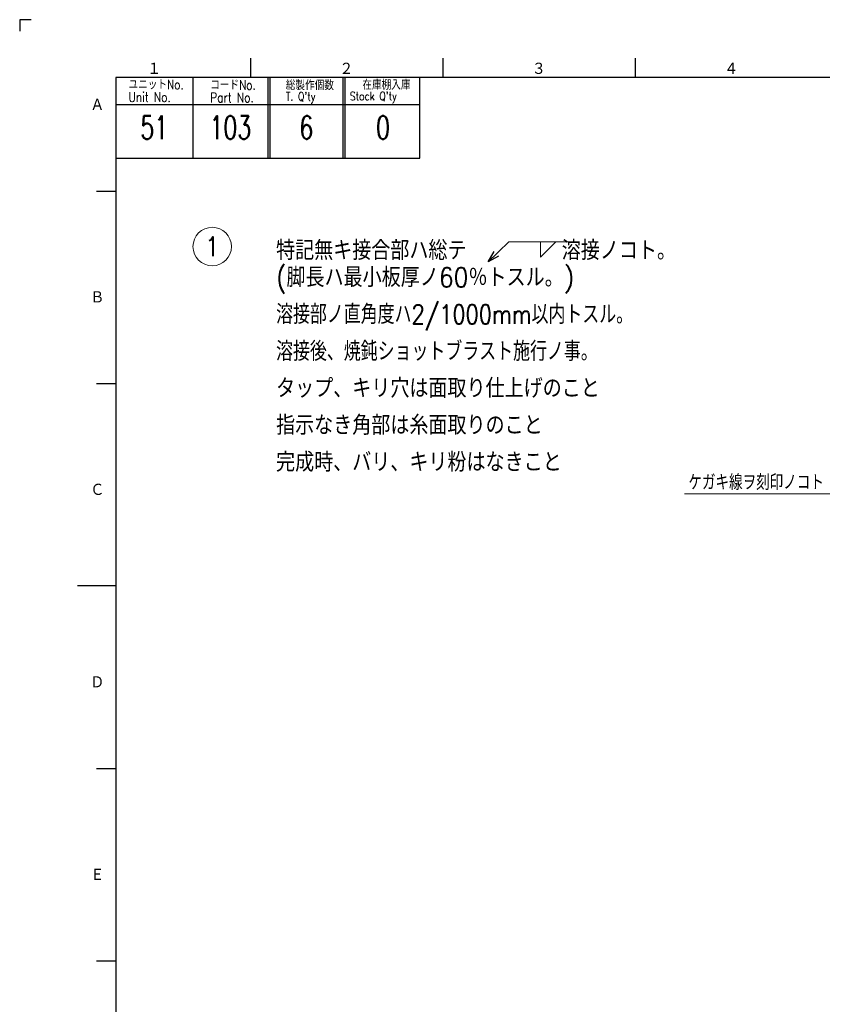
# Model space of a CAD drawing. Header units: millimetres. Extents: x 0 to 5046, y 0 to 3564.
# Drawn here: x 0 to 1253, y 2028 to 3564 of the extents above; entities that cross this region are included whole.
import ezdxf
from ezdxf.enums import TextEntityAlignment as Align

# ---------------------------------------------------------------- set-up
doc = ezdxf.new("R2010")
doc.units = ezdxf.units.MM
doc.header["$LTSCALE"] = 6
doc.layers.get('0').update_dxf_attribs({"lineweight": 20})
for name, color, linetype, lineweight in [('2', 5, 'Continuous', 40), ('4', 3, 'Continuous', 13), ('5', 3, 'Continuous', 13), ('6', 7, 'Continuous', 50), ('8', 1, 'Continuous', 13)]:
    doc.layers.add(name, color=color, linetype=linetype, lineweight=lineweight)
doc.layers.add('RAHM2', color=1, linetype='Continuous')
doc.styles.add('DIMENSION', font='romans.shx', dxfattribs={"width": 0.8, "bigfont": 'extfont2.shx'})
doc.styles.get("Standard").update_dxf_attribs({"font": 'romans.shx', "width": 0.8, "bigfont": 'extfont2.shx'})
doc.dimstyles.new('GEN-ISO$7', dxfattribs={"dimscale": 6, "dimtxt": 4, "dimasz": 3, "dimexe": 1, "dimexo": 1, "dimgap": 1, "dimtad": 3, "dimrnd": 0.01, "dimdsep": 46, "dimtxsty": 'Standard', "dimblk": 'OPEN30', "dimcen": 0, "dimclrt": 7, "dimazin": 2, "dimtp": 0.1, "dimtm": 0.1, "dimtfac": 0.6, "dimtmove": 2, "dimatfit": 3, "dimldrblk": 'OPEN30', "dimfxl": 1, "dimarcsym": 0})

# ---------------------------------------------------------------- blocks, each defined once
blk = doc.blocks.new('1A1ブヒン')
at = {"layer": 'RAHM2', "color": 5, "linetype": 'Continuous'}
for p, q in [((3, 594), (0, 594)), ((0, 594), (0, 591)), ((60, 584), (60, 579)), ((110, 584), (110, 579)), ((160, 584), (160, 579)), ((826, 579), (25, 579)), ((25, 579), (25, 15)), ((104, 558), (104, 579)), ((25, 558), (64.5, 558)), ((64.5, 558), (104, 558)), ((20, 549.5), (25, 549.5)), ((20, 499.5), (25, 499.5)), ((15, 447), (25, 447)), ((20, 399.5), (25, 399.5)), ((20, 349.5), (25, 349.5))]:
    blk.add_line(p, q, dxfattribs=at)
at = {"layer": 'RAHM2', "color": 7, "linetype": 'Continuous'}
for p, q in [((45, 579), (45, 558)), ((64.5, 579), (64.5, 558)), ((65, 579), (65, 558)), ((84, 579), (84, 558)), ((84.5, 579), (84.5, 558)), ((25, 572), (64.5, 572)), ((64.5, 572), (104, 572))]:
    blk.add_line(p, q, dxfattribs=at)
at = {"layer": 'RAHM2', "color": 5, "linetype": 'Continuous'}
for s, p in [('１', (33.1, 579.6)), ('２', (83.1, 579.6)), ('３', (133.1, 579.6)), ('４', (183.1, 579.6)), ('Ａ', (18.36, 570.24)), ('Ｂ', (18.36, 520.24)), ('Ｃ', (18.36, 470.24)), ('Ｄ', (18.36, 420.24)), ('Ｅ', (18.36, 370.24))]:
    blk.add_text(s, height=3.31, dxfattribs=at).set_placement(p)
at = {"layer": 'RAHM2', "color": 7, "linetype": 'Continuous', "width": 0.8}
for s, height, p in [('在庫棚入庫', 2.5, (89.08, 575.82)), ('ユニットNo.', 2.5, (28.29, 575.92)), ('コードNo.', 2.5, (49.52, 575.81)), ('総製作個数', 2.5, (69.17, 575.72)), ('Unit No.', 2.5, (28.29, 572.64)), ('Part No.', 2.5, (49.52, 572.53)), ("T. Q'ty", 2.2, (69.17, 572.96)), ("Stock Q'ty", 2.2, (85.8, 573.06))]:
    blk.add_text(s, height=height, dxfattribs=at).set_placement(p)
at = {"layer": 'RAHM2', "color": 5, "linetype": 'Continuous', "width": 0.7}
for tag, p in [('HEADER3', (35, 566.01)), ('HEADER4', (54.75, 566)), ('HEADER15', (74.49, 566)), ('HEADER16', (94.43, 566))]:
    blk.add_attdef(tag, text='', height=6, dxfattribs=at).set_placement(p, align=Align.MIDDLE)
at = {"layer": 'RAHM2', "color": 7, "linetype": 'Continuous'}
blk.add_attdef('HEADER5', text='', height=2.5, dxfattribs=at).set_placement((63.69, 559.1), align=Align.BOTTOM_RIGHT)
for tag, height, width, p in [('HEADER25', 3.2, 0.63, (772.91, 86.65)), ('HEADER23', 3.33, 0.8, (797.4, 86.46)), ('HEADER24', 3.5, 0.8, (818.57, 86.49)), ('HEADER22', 3.2, 0.63, (772.91, 79.65)), ('HEADER20', 3.33, 0.8, (797.4, 79.46)), ('HEADER21', 3.5, 0.8, (818.57, 79.49)), ('HEADER19', 3.2, 0.63, (772.91, 72.65)), ('HEADER17', 3.33, 0.8, (797.4, 72.46)), ('HEADER18', 3.5, 0.8, (818.57, 72.49)), ('HEADER11', 3.2, 0.63, (772.91, 65.65)), ('HEADER9', 3.33, 0.8, (797.4, 65.46)), ('HEADER10', 3.5, 0.8, (818.57, 65.49)), ('HEADER7', 3.31, 0.8, (590.63, 48.21)), ('HEADER1', 5, 0.9, (775.12, 45.15)), ('GEN-TITLE-SCA', 4, 0.85, (677.79, 40.85)), ('HEADER2', 6, 0.9, (774.89, 36.68)), ('HEADER14', 3.31, 0.8, (590.63, 36.29))]:
    blk.add_attdef(tag, text='', height=height, dxfattribs=dict(at, width=width)).set_placement(p, align=Align.MIDDLE)
for tag, p in [('HEADER27', (648.45, 41.09)), ('HEADER26', (663.07, 41.09))]:
    blk.add_attdef(tag, text='', height=4, dxfattribs=at).set_placement(p, align=Align.MIDDLE)
at = {"layer": 'RAHM2', "color": 7, "linetype": 'Continuous', "width": 0.7}
blk.add_attdef('GEN-TITLE-DAT', text='', height=3.5, dxfattribs=at).set_placement((700.02, 39.1), align=Align.CENTER)
at = {"layer": 'RAHM2', "color": 5, "linetype": 'Continuous', "style": 'DIMENSION', "width": 1.2}
for tag, p in [('HEADER13', (629.56, 16.75)), ('HEADER12', (663.26, 16.72)), ('GEN-TITLE-DWG', (732.79, 16.74))]:
    blk.add_attdef(tag, text='', height=7.02, dxfattribs=at).set_placement(p, align=Align.BOTTOM_LEFT)
at = {"layer": 'RAHM2', "color": 5, "linetype": 'Continuous', "style": 'DIMENSION'}
blk.add_attdef('HEADER8', text='', height=7.02, dxfattribs=at).set_placement((824.55, 16.71), align=Align.BOTTOM_RIGHT)
at = {"layer": 'RAHM2', "color": 5, "linetype": 'Continuous'}
blk.add_attdef('HEADER6', text='', height=5.8, dxfattribs=at).set_placement((623.09, 17.9), align=Align.BOTTOM_RIGHT)
blk = doc.blocks.new('GENBALLOON1')
blk.add_circle((0, 0), 5)
at = {"flags": 1}
blk.add_attdef('GEN_PARENT', text='', height=2.5, dxfattribs=at).set_placement((0, 0), align=Align.MIDDLE)
blk.add_attdef('REF_NO', text='', height=3.5).set_placement((0, 0), align=Align.MIDDLE)
at = {"color": 7, "flags": 1}
for tag, p in [('5GENINF', (6.43, 0.96)), ('6GENINF', (6.43, 0.63)), ('7GENINF', (6.43, 0.3)), ('8GENINF', (6.43, -0.04)), ('9GENINF', (6.43, -0.37)), ('3GENINF', (6.43, -2.34)), ('4GENINF', (6.43, -2.67)), ('10GENINF', (6.43, -0.7)), ('11GENINF', (6.43, -1)), ('12GENINF', (6.43, -1.34)), ('13GENINF', (6.43, -1.67)), ('14GENINF', (6.43, -2)), ('20GENINF', (6.43, -4.7)), ('21GENINF', (6.43, -5.04)), ('15GENINF', (6.43, -3)), ('16GENINF', (6.43, -3.34)), ('17GENINF', (6.43, -3.7)), ('18GENINF', (6.43, -4.04)), ('19GENINF', (6.43, -4.37)), ('22GENINF', (6.43, -5.37))]:
    blk.add_attdef(tag, p, '', height=0.2, dxfattribs=at)
blk = doc.blocks.new('A$C44AD5685')
at = {"layer": '6', "width": 0.9}
for s, p in [('タップ、キリ穴は面取り仕上げのこと', (0, 19.2)), ('指示なき角部は糸面取りのこと', (0, 9.6)), ('完成時、バリ、キリ粉はなきこと', (0, 0))]:
    blk.add_text(s, height=5, dxfattribs=at).set_placement(p)
blk = doc.blocks.new('_Open30')
at = {"color": 0, "linetype": 'ByBlock', "lineweight": -2}
for p, q in [((-1, 0.268), (0, 0)), ((0, 0), (-1, -0.268)), ((0, 0), (-1, 0))]:
    blk.add_line(p, q, dxfattribs=at)

msp = doc.modelspace()

# ---------------------------------------------------------------- linework, layer by layer
at = {"layer": '4'}
msp.add_line((762.588, 3218.02), (858.588, 3218.02), dxfattribs=at)
at = {"layer": '5'}
msp.add_line((1036.899, 2825.034), (1269.423, 2825.034), dxfattribs=at)
at = {"layer": '8'}
for p, q in [((812.088, 3218.02), (836.088, 3218.02)), ((836.088, 3218.02), (812.088, 3194.02)), ((812.088, 3218.02), (812.088, 3194.02))]:
    msp.add_line(p, q, dxfattribs=at)

# ---------------------------------------------------------------- block references
at = {"layer": '2'}
ref = msp.add_blockref('1A1ブヒン', (0, 0), dxfattribs=dict(at, xscale=6, yscale=6, zscale=6))
ref.add_attrib('HEADER3', '51', dxfattribs={"layer": 'RAHM2', "color": 5, "linetype": 'Continuous', "height": 36, "width": 0.7}).set_placement((210.024, 3396.042), align=Align.MIDDLE)
ref.add_attrib('HEADER4', '103', dxfattribs={"layer": 'RAHM2', "color": 5, "linetype": 'Continuous', "height": 36, "width": 0.7}).set_placement((328.524, 3396), align=Align.MIDDLE)
ref.add_attrib('HEADER15', '6', dxfattribs={"layer": 'RAHM2', "color": 5, "linetype": 'Continuous', "height": 36, "width": 0.7}).set_placement((446.934, 3396), align=Align.MIDDLE)
ref.add_attrib('HEADER16', '0', dxfattribs={"layer": 'RAHM2', "color": 5, "linetype": 'Continuous', "height": 36, "width": 0.7}).set_placement((566.584, 3396), align=Align.MIDDLE)
at = {"layer": '2', "xscale": 6, "yscale": 6, "zscale": 6}
msp.add_blockref('A$C44AD5685', (399.817, 2859.439), dxfattribs=at)
at = {"layer": '5'}
ref = msp.add_blockref('GENBALLOON1', (300.256, 3210.452), dxfattribs=dict(at, xscale=6, yscale=6, zscale=6))
ref.add_attrib('REF_NO', '1', dxfattribs={"color": 7, "height": 30, "width": 0.9}).set_placement((300.256, 3210.452), align=Align.MIDDLE_CENTER)

# ---------------------------------------------------------------- texts
at = {"layer": '6'}
for s, height, width, p in [('特記無キ接合部ハ総テ\u3000\u3000\u3000\u3000\u3000溶接ノコト。', 30, 0.9, (399.817, 3189.439)), ('(脚長ハ最小板厚ノ60％トスル。)', 30, 0.9, (399.817, 3147.439)), ('溶接部ノ直角度ハ2/1000mm以内トスル。', 30, 0.8, (399.817, 3089.839)), ('溶接後、焼鈍ショットブラスト施行ノ事。', 30, 0.8, (399.817, 3032.239)), ('ケガキ線ヲ刻印ノコト', 24, 0.8, (1042.899, 2831.034))]:
    msp.add_text(s, height=height, dxfattribs=dict(at, width=width)).set_placement(p)

# ---------------------------------------------------------------- leaders
at = {"layer": '5'}
msp.add_leader([(730.481, 3186.515), (762.588, 3218.02)], dimstyle='GEN-ISO$7', override={"dimtmove": 1}, dxfattribs=at)

doc.saveas('drawing.dxf')
